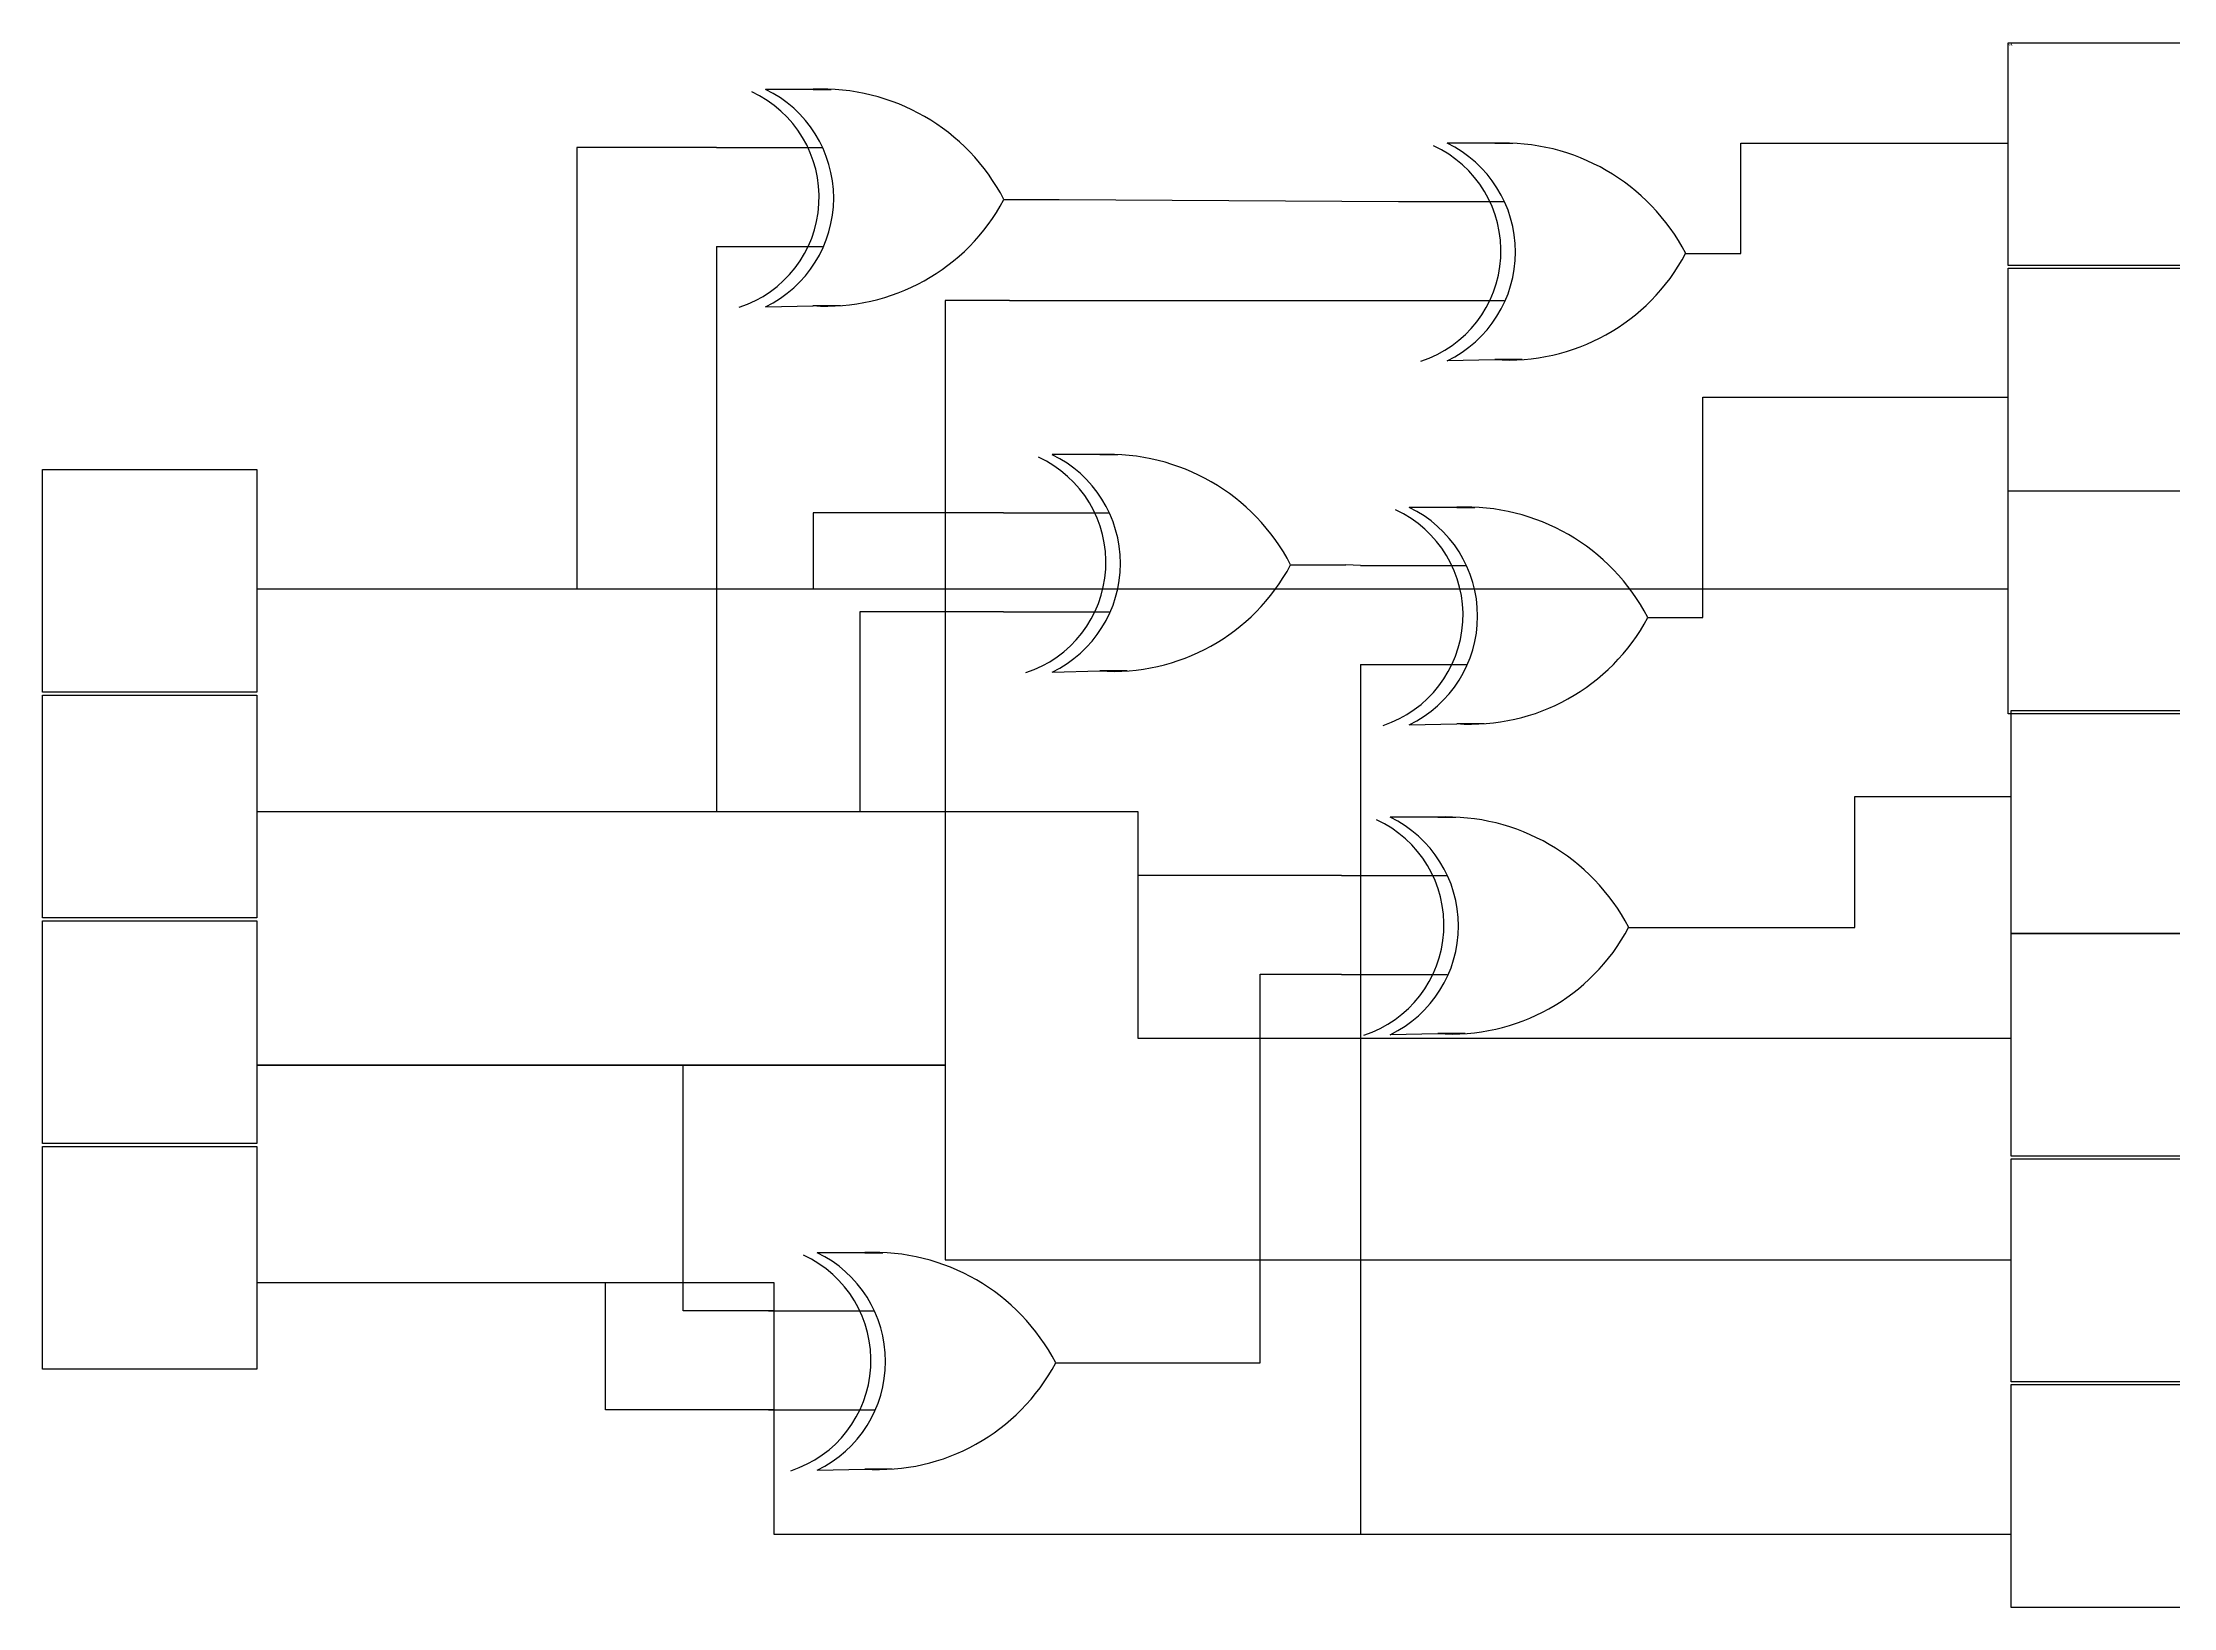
# Model space of a CAD drawing. Header units: millimetres. Extents: x 758 to 10507, y -281 to 3240.
# Drawn here: x 758 to 3188, y 1456 to 3240 of the extents above; entities that cross this region are included whole.
import ezdxf

# ---------------------------------------------------------------- set-up
doc = ezdxf.new("R2010")
doc.units = ezdxf.units.MM
doc.styles.get("Standard").update_dxf_attribs({"font": 'arial.ttf'})

# ---------------------------------------------------------------- blocks, each defined once
blk = doc.blocks.new('XOR')
for p, q in [((-280.6, 125.7), (-334.9, 125.7)), ((-390.5, 59.4), (-269.7, 59.4)), ((-62.9, 0), (0, 0)), ((-390.5, -53.5), (-269.7, -53.5)), ((-334.9, -122.2), (-280.6, -121))]:
    blk.add_line(p, q)
for points in [[(-280.6, 125.7), (-260, 125.7)], [(-249.4, -121), (-280.6, -121)]]:
    blk.add_lwpolyline(points)
for centre, radius, start, end in [((-405.8, 2.8), 132.2, 288.0536, 65.2858), ((-394.6, 1.7), 137.6, 295.7226, 64.2774), ((-270.3, -107.8), 233.8, 27.473, 92.5256), ((-265, 107.3), 228.8, 266.0853, 332.0271)]:
    blk.add_arc(centre, radius, start, end)

msp = doc.modelspace()

# ---------------------------------------------------------------- linework, layer by layer
for p, q in [((1527.1, 3120.6), (1367.6, 3120.6)), ((1367.6, 3120.6), (1367.6, 2617.2)), ((2695.1, 2999.7), (2695.1, 3125.4)), ((2695.1, 3125.4), (3000, 3125.4)), ((1917.6, 3061.2), (2304.6, 3059.1)), ((1527.1, 3007.7), (1527.1, 2363.3)), ((1861, 2946.2), (1787.9, 2946.2)), ((1787.9, 2946.2), (1787.9, 2073.9)), ((1861, 2946.2), (2304.6, 2946.2)), ((2651.9, 2584.5), (2651.9, 2835.9)), ((2651.9, 2835.9), (3000, 2835.9)), ((1854.1, 2704), (1637, 2704)), ((1637, 2704), (1637, 2617.2)), ((2261.4, 2643.9), (2244.6, 2644.6)), ((2261.4, 2643.9), (2261.4, 2643.9)), ((1002.8, 2617.2), (3000, 2617.2)), ((1854.1, 2591.1), (1690.4, 2591.1)), ((1690.4, 2591.1), (1690.4, 2363.3)), ((2261.4, 2531.1), (2261.4, 1539.2)), ((1002.8, 2363.3), (2007.5, 2363.3)), ((2007.5, 2363.3), (2007.5, 2104.7)), ((2825.2, 2231.1), (2825.2, 2380.4)), ((2825.2, 2380.4), (3003.4, 2380.4)), ((2239.6, 2290.5), (2007.5, 2290.5)), ((2630.1, 2231.1), (2825.2, 2231.1)), ((2146.9, 1734.5), (2146.9, 2177.7)), ((2146.9, 2177.7), (2239.6, 2177.7)), ((2007.5, 2104.7), (3003.4, 2104.7)), ((1787.9, 2073.9), (1002.8, 2073.9)), ((1002.8, 2073.9), (1787.9, 2073.9)), ((1488.8, 1793.9), (1488.8, 2073.9)), ((1787.9, 2073.9), (1787.9, 1852.2)), ((1787.9, 1852.2), (3003.4, 1852.2)), ((1002.8, 1826.1), (1592.2, 1826.1)), ((1400.4, 1681.1), (1400.4, 1826.1)), ((1592.2, 1826.1), (1592.2, 1539.2)), ((1592.2, 1793.9), (1488.8, 1793.9)), ((1976.7, 1734.5), (2146.9, 1734.5)), ((1592.2, 1681.1), (1400.4, 1681.1)), ((1592.2, 1539.2), (3003.4, 1539.2))]:
    msp.add_line(p, q)
for points in [[(3000, 3240.1), (3244.5, 3240.1), (3244.5, 2986.1), (3000, 2986.1)], [(3000, 2982.8), (3244.5, 2982.8), (3244.5, 2728.8), (3000, 2728.8)], [(758.4, 2753.3), (1002.8, 2753.3), (1002.8, 2499.3), (758.4, 2499.3)], [(3000, 2728.9), (3244.5, 2728.9), (3244.5, 2474.8), (3000, 2474.8)], [(758.4, 2496), (1002.8, 2496), (1002.8, 2242), (758.4, 2242)], [(3003.4, 2478.4), (3247.8, 2478.4), (3247.8, 2224.4), (3003.4, 2224.4)], [(758.4, 2238.7), (1002.8, 2238.7), (1002.8, 1984.7), (758.4, 1984.7)], [(3003.4, 2224.4), (3247.8, 2224.4), (3247.8, 1970.3), (3003.4, 1970.3)], [(758.4, 1981.4), (1002.8, 1981.4), (1002.8, 1727.4), (758.4, 1727.4)], [(3003.4, 1967.1), (3247.8, 1967.1), (3247.8, 1713), (3003.4, 1713)], [(3003.4, 1709.8), (3247.8, 1709.8), (3247.8, 1455.7), (3003.4, 1455.7)]]:
    msp.add_lwpolyline(points, close=True)

# ---------------------------------------------------------------- block references
for p in [(1917.6, 3061.2), (2695.1, 2999.7), (2244.6, 2644.6), (2651.9, 2584.5), (2630.1, 2231.1), (1976.7, 1734.5)]:
    msp.add_blockref('XOR', p)

# ---------------------------------------------------------------- texts
at = {"insert": (3000, 3240.1), "attachment_point": 1}
for char_height in [2.5, 3]:
    msp.add_mtext_dynamic_manual_height_columns('C1', width=244.449, gutter_width=12.5, heights=[0], dxfattribs=dict(at, char_height=char_height))

doc.saveas('drawing.dxf')
